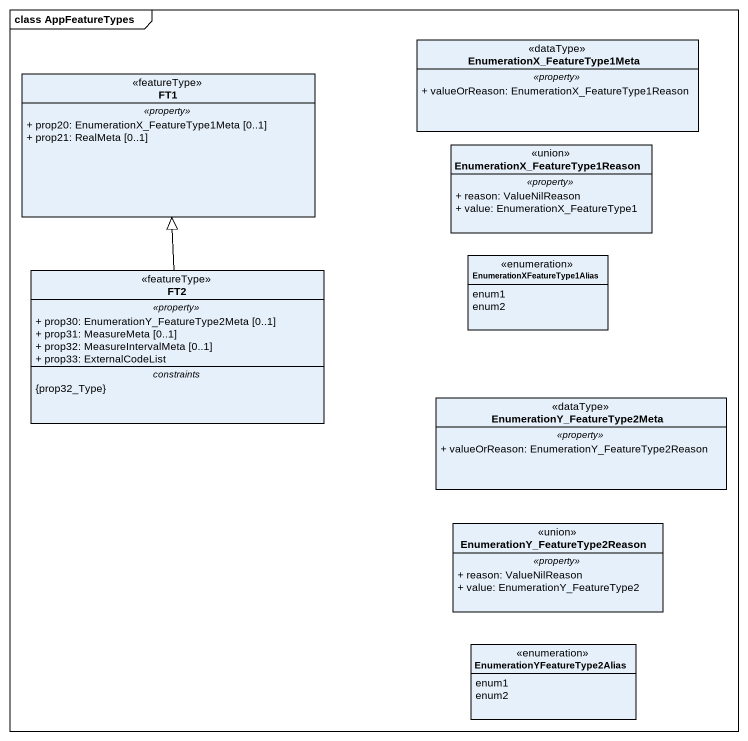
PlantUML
@startuml
mainframe class AppFeatureTypes
hide circle
hide empty members
skinparam classAttributeIconSize 0
class "EnumerationX_FeatureType1Meta" as EnumerationX <<dataType>> {
  .. <<property>> ..
  + valueOrReason: EnumerationX_FeatureType1Reason
}
class FT1 <<featureType>> {
  .. <<property>> ..
  + prop20: EnumerationX_FeatureType1Meta [0..1]
  + prop21: RealMeta [0..1]
}
class "EnumerationX_FeatureType1Reason" as EnumerationX_2 <<union>> {
  .. <<property>> ..
  + reason: ValueNilReason
  + value: EnumerationX_FeatureType1
}
class FT2 <<featureType>> {
  .. <<property>> ..
  + prop30: EnumerationY_FeatureType2Meta [0..1]
  + prop31: MeasureMeta [0..1]
  + prop32: MeasureIntervalMeta [0..1]
  + prop33: ExternalCodeList
  -- constraints --
  {prop32_Type}
}
enum "EnumerationXFeatureType1Alias" as EnumerationXFeatureType1Alia {
  enum1
  enum2
}
class "EnumerationY_FeatureType2Meta" as EnumerationY <<dataType>> {
  .. <<property>> ..
  + valueOrReason: EnumerationY_FeatureType2Reason
}
class "EnumerationY_FeatureType2Reason" as EnumerationY_2 <<union>> {
  .. <<property>> ..
  + reason: ValueNilReason
  + value: EnumerationY_FeatureType2
}
enum "EnumerationYFeatureType2Alias" as EnumerationYFeatureType2Alia {
  enum1
  enum2
}
FT2 -up-|> FT1
@enduml
